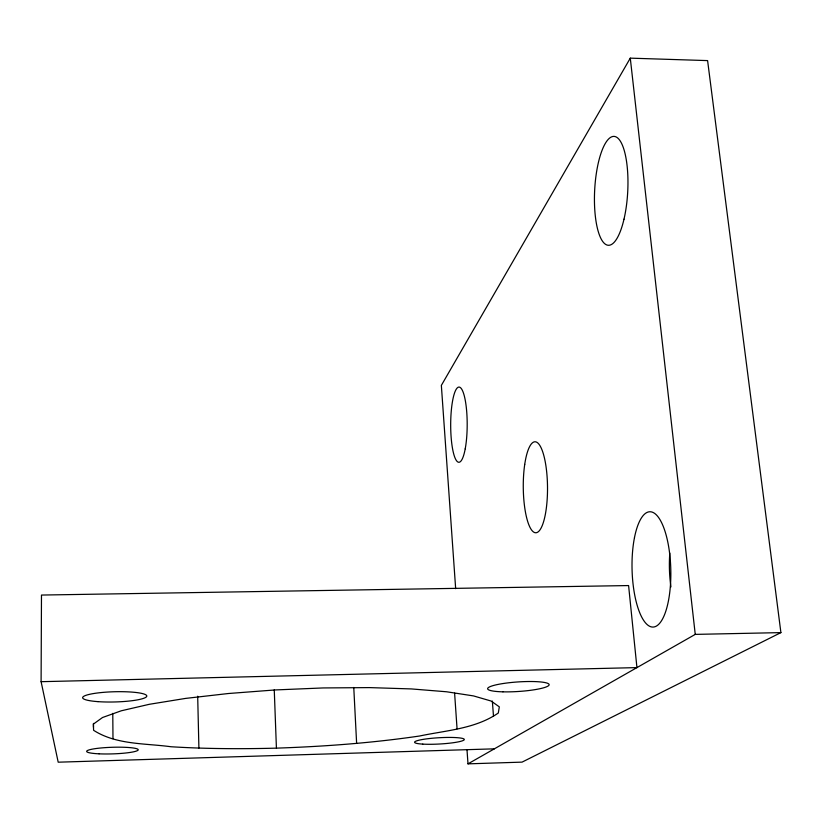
<?xml version="1.0" encoding="UTF-8"?>
<svg xmlns="http://www.w3.org/2000/svg" width="822" height="822" viewBox="0 0 822 822"><rect width="100%" height="100%" fill="white"/><g stroke="black" fill="none" stroke-linecap="round" stroke-linejoin="round"><path stroke-width="1.23" d="M41.1 681.685L41.48 595.056L628.594 585.562L636.937 667.608L41.1 681.685L58.198 762.189L494.341 748.842M466.999 749.787L467.995 763.854L522.052 762.128L780.9 632.611L707.598 60.602L630.279 58.146L441.352 385.395L455.665 588.686M467.995 763.854L695.248 634.389L780.9 632.611M276.418 748.143C324.33 746.51 372.212 742.985 419.652 735.998C446.141 730.388 475.435 728.878 498.307 713.013L499.324 706.858L491.155 701.043L473.503 695.915L446.603 691.775L411.38 688.928L369.468 687.603L323.138 687.942L275.123 689.946L228.352 693.521L185.628 698.402L149.368 704.29L121.307 710.783L102.524 717.514L93.369 724.12L93.595 730.296C116.272 744.896 145.165 743.222 170.986 746.746C206.086 748.904 241.267 749.058 276.418 748.143L274.26 689.864M630.279 58.146L695.248 634.389M492.347 701.053L493.488 716.168M454.607 693.162L457.063 728.826M353.768 687.449L356.625 743.365M197.691 696.213L198.903 748.061M112.778 713.373L112.984 738.711M93.461 723.391L93.482 727.244M670.937 586.908A57.468 20.642 88.3 0 1 669.807 553.083M422.785 744.116A24.886 3.144 -3.2 0 0 463.762 740.18A24.886 3.144 -3.2 0 0 431.879 738.279A24.886 3.144 -3.2 0 0 422.785 744.116M502.951 691.836A30.835 4.778 -3.8 0 0 549.147 684.747A30.835 4.778 -3.8 0 0 503.013 683.544A30.835 4.778 -3.8 0 0 502.951 691.836M98.003 701.639A32.079 5.107 -1.5 0 0 146.789 696.131A32.079 5.107 -1.5 0 0 99.421 692.751A32.079 5.107 -1.5 0 0 98.003 701.639M99.051 753.825A25.821 3.309 -1.8 0 0 138.209 749.87A25.821 3.309 -1.8 0 0 99.965 748.071A25.821 3.309 -1.8 0 0 99.051 753.825M524.724 464.42A45.508 12.125 89.5 0 0 535.697 532.759A45.508 12.125 89.5 0 0 545.716 464.564A45.508 12.125 89.5 0 0 524.724 464.42M465.221 448.822A37.586 8.251 -89.9 0 0 460.402 387.624A37.586 8.251 -89.9 0 0 451.155 437.468A37.586 8.251 -89.9 0 0 465.221 448.822M623.99 219.197A54.509 16.543 -87 0 0 614.178 136.411A54.509 16.543 -87 0 0 595.416 216.895A54.509 16.543 -87 0 0 623.99 219.197M634.471 537.67A57.674 19.358 88.4 0 0 651.692 626.96A57.674 19.358 88.4 0 0 668.101 543.599A57.674 19.358 88.4 0 0 634.471 537.67"/></g></svg>
